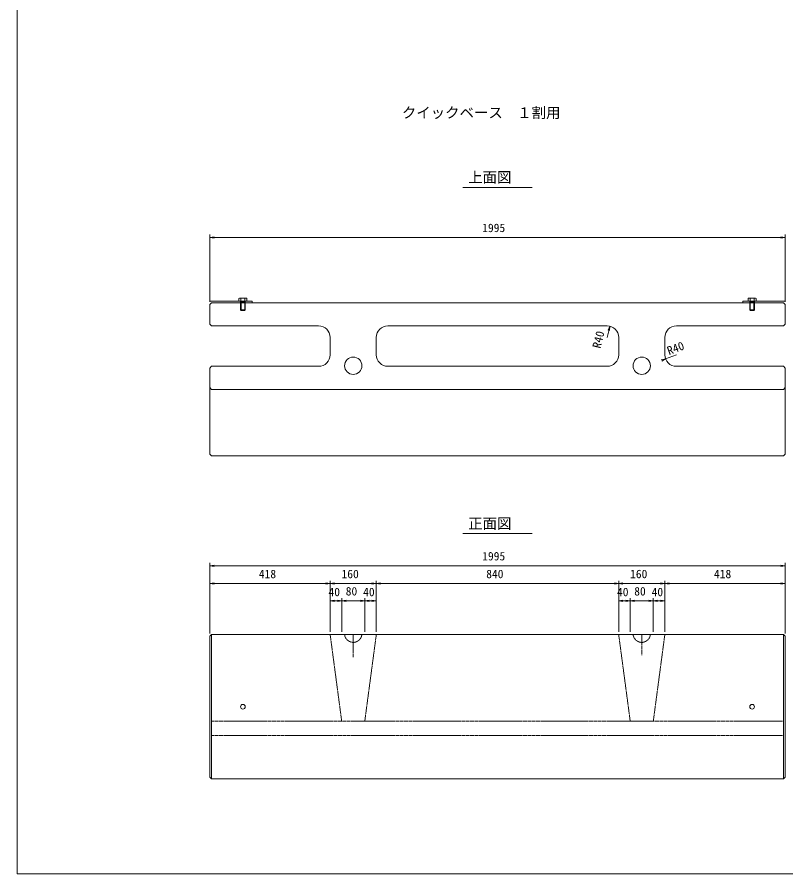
# Model space of a CAD drawing. Units: millimetres, scale not verified, with parts at other scales. Extents: x 28 to 42028, y -12 to 29688.
# Drawn here: x 28 to 13350, y -12 to 14838 of the extents above; entities that cross this region are included whole.
import ezdxf
from ezdxf.enums import TextEntityAlignment as Align

# ---------------------------------------------------------------- set-up
doc = ezdxf.new("R2010")
doc.units = ezdxf.units.MM
doc.header["$LTSCALE"] = 50
doc.linetypes.add('USER1', pattern=[0.375, 0.25, -0.125])
for name, color, linetype, lineweight in [('0_2', 7, 'Continuous', 9), ('D-STR-DIM（寸法）', 7, 'Continuous', 18), ('D-STR（構造物外形線）', 1, 'Continuous', 18), ('D-TTL(外枠）', 2, 'Continuous', 18)]:
    doc.layers.add(name, color=color, linetype=linetype, lineweight=lineweight)
doc.layers.add('D-TTL-TXT（文字）', color=7, linetype='Continuous')
doc.styles.add('ＭＳ ゴシック', font='')
doc.styles.get('ＭＳ ゴシック').set_extended_font_data('MS Gothic')

msp = doc.modelspace()

# ---------------------------------------------------------------- linework, layer by layer
at = {"layer": '0_2', "lineweight": 18}
for p, q in [((7752.68, 11885.96), (8952.68, 11885.96)), ((3365.18, 11018.54), (3375.18, 11018.54)), ((13340.18, 11018.54), (13330.18, 11018.54)), ((10300.57, 9480.14), (10298.17, 9470.44)), ((11265.7, 8914.99), (11256.35, 8911.44)), ((7752.68, 5885.96), (8952.68, 5885.96)), ((3365.18, 5327.95), (3375.18, 5327.95)), ((13340.18, 5327.95), (13330.18, 5327.95)), ((3365.18, 5019.69), (3375.18, 5019.69)), ((5452.68, 5019.69), (5442.68, 5019.69)), ((5452.68, 5019.69), (5462.68, 5019.69)), ((6252.68, 5019.69), (6242.68, 5019.69)), ((6252.68, 5019.69), (6262.68, 5019.69)), ((10452.68, 5019.69), (10442.68, 5019.69)), ((10452.68, 5019.69), (10462.68, 5019.69)), ((11252.68, 5019.69), (11242.68, 5019.69)), ((11252.68, 5019.69), (11262.68, 5019.69)), ((13340.18, 5019.69), (13330.18, 5019.69)), ((5452.68, 4719.84), (5462.68, 4719.84)), ((5652.68, 4719.84), (5642.68, 4719.84)), ((5652.68, 4719.84), (5662.68, 4719.84)), ((6052.68, 4719.84), (6042.68, 4719.84)), ((6052.68, 4719.84), (6062.68, 4719.84)), ((6252.68, 4719.84), (6242.68, 4719.84)), ((10452.68, 4719.84), (10462.68, 4719.84)), ((10652.68, 4719.84), (10642.68, 4719.84)), ((10652.68, 4719.84), (10662.68, 4719.84)), ((11052.68, 4719.84), (11042.68, 4719.84)), ((11052.68, 4719.84), (11062.68, 4719.84)), ((11252.68, 4719.84), (11242.68, 4719.84))]:
    msp.add_line(p, q, dxfattribs=at)
at = {"layer": '0_2'}
for p, q in [((3365.18, 11018.54), (3440.18, 11031.04)), ((3440.18, 11006.04), (3365.18, 11018.54)), ((13265.18, 11031.04), (13340.18, 11018.54)), ((13340.18, 11018.54), (13265.18, 11006.04)), ((10270.47, 9410.32), (10300.57, 9480.14)), ((10300.57, 9480.14), (10294.75, 9404.33)), ((11191.14, 8900.06), (11265.7, 8914.99)), ((11265.7, 8914.99), (11200.01, 8876.69)), ((3365.18, 5327.95), (3440.18, 5340.45)), ((3440.18, 5315.45), (3365.18, 5327.95)), ((13265.18, 5340.45), (13340.18, 5327.95)), ((13340.18, 5327.95), (13265.18, 5315.45)), ((3365.18, 5019.69), (3440.18, 5032.19)), ((3440.18, 5007.19), (3365.18, 5019.69)), ((5377.68, 5032.19), (5452.68, 5019.69)), ((5452.68, 5019.69), (5377.68, 5007.19)), ((5452.68, 5019.69), (5527.68, 5032.19)), ((5527.68, 5007.19), (5452.68, 5019.69)), ((6177.68, 5032.19), (6252.68, 5019.69)), ((6252.68, 5019.69), (6177.68, 5007.19)), ((6252.68, 5019.69), (6327.68, 5032.19)), ((6327.68, 5007.19), (6252.68, 5019.69)), ((10377.68, 5032.19), (10452.68, 5019.69)), ((10452.68, 5019.69), (10377.68, 5007.19)), ((10452.68, 5019.69), (10527.68, 5032.19)), ((10527.68, 5007.19), (10452.68, 5019.69)), ((11177.68, 5032.19), (11252.68, 5019.69)), ((11252.68, 5019.69), (11177.68, 5007.19)), ((11252.68, 5019.69), (11327.68, 5032.19)), ((11327.68, 5007.19), (11252.68, 5019.69)), ((13265.18, 5032.19), (13340.18, 5019.69)), ((13340.18, 5019.69), (13265.18, 5007.19)), ((5452.68, 4719.84), (5527.68, 4732.34)), ((5527.68, 4707.34), (5452.68, 4719.84)), ((5577.68, 4732.34), (5652.68, 4719.84)), ((5652.68, 4719.84), (5577.68, 4707.34)), ((5652.68, 4719.84), (5727.68, 4732.34)), ((5727.68, 4707.34), (5652.68, 4719.84)), ((5977.68, 4732.34), (6052.68, 4719.84)), ((6052.68, 4719.84), (5977.68, 4707.34)), ((6052.68, 4719.84), (6127.68, 4732.34)), ((6127.68, 4707.34), (6052.68, 4719.84)), ((6177.68, 4732.34), (6252.68, 4719.84)), ((6252.68, 4719.84), (6177.68, 4707.34)), ((10452.68, 4719.84), (10527.68, 4732.34)), ((10527.68, 4707.34), (10452.68, 4719.84)), ((10577.68, 4732.34), (10652.68, 4719.84)), ((10652.68, 4719.84), (10577.68, 4707.34)), ((10652.68, 4719.84), (10727.68, 4732.34)), ((10727.68, 4707.34), (10652.68, 4719.84)), ((10977.68, 4732.34), (11052.68, 4719.84)), ((11052.68, 4719.84), (10977.68, 4707.34)), ((11052.68, 4719.84), (11127.68, 4732.34)), ((11127.68, 4707.34), (11052.68, 4719.84)), ((11177.68, 4732.34), (11252.68, 4719.84)), ((11252.68, 4719.84), (11177.68, 4707.34))]:
    msp.add_line(p, q, dxfattribs=at)
at = {"layer": 'D-STR-DIM（寸法）'}
for p, q in [((3365.18, 9905.96), (3365.18, 11068.54)), ((3375.18, 11018.54), (13330.18, 11018.54)), ((13340.18, 9905.96), (13340.18, 11068.54)), ((10252.68, 9285.96), (10298.17, 9470.44)), ((11256.35, 8911.44), (11247, 8907.89)), ((11452.68, 8985.96), (11265.7, 8914.99)), ((3365.18, 4155.96), (3365.18, 5377.95)), ((13340.18, 4155.96), (13340.18, 5377.95)), ((3375.18, 5327.95), (13330.18, 5327.95)), ((3365.18, 4155.96), (3365.18, 5069.69)), ((5452.68, 4185.96), (5452.68, 5069.69)), ((5452.68, 4185.96), (5452.68, 5069.69)), ((6252.68, 4185.96), (6252.68, 5069.69)), ((6252.68, 4185.96), (6252.68, 5069.69)), ((10452.68, 4185.96), (10452.68, 5069.69)), ((10452.68, 4185.96), (10452.68, 5069.69)), ((11252.68, 4185.96), (11252.68, 5069.69)), ((11252.68, 4185.96), (11252.68, 5069.69)), ((13340.18, 4155.96), (13340.18, 5069.69)), ((3375.18, 5019.69), (5442.68, 5019.69)), ((6242.68, 5019.69), (5462.68, 5019.69)), ((6262.68, 5019.69), (10442.68, 5019.69)), ((10462.68, 5019.69), (11242.68, 5019.69)), ((13330.18, 5019.69), (11262.68, 5019.69)), ((5452.68, 4185.96), (5452.68, 4769.84)), ((5652.68, 4185.96), (5652.68, 4769.84)), ((5652.68, 4185.96), (5652.68, 4769.84)), ((6052.68, 4185.96), (6052.68, 4769.84)), ((6052.68, 4185.96), (6052.68, 4769.84)), ((6252.68, 4185.96), (6252.68, 4769.84)), ((10452.68, 4185.96), (10452.68, 4769.84)), ((10652.68, 4185.96), (10652.68, 4769.84)), ((10652.68, 4185.96), (10652.68, 4769.84)), ((11052.68, 4185.96), (11052.68, 4769.84)), ((11052.68, 4185.96), (11052.68, 4769.84)), ((11252.68, 4185.96), (11252.68, 4769.84)), ((5462.68, 4719.84), (5642.68, 4719.84)), ((6042.68, 4719.84), (5662.68, 4719.84)), ((6242.68, 4719.84), (6062.68, 4719.84)), ((10462.68, 4719.84), (10642.68, 4719.84)), ((10662.68, 4719.84), (11042.68, 4719.84)), ((11242.68, 4719.84), (11062.68, 4719.84))]:
    msp.add_line(p, q, dxfattribs=at)
at = {"layer": 'D-STR（構造物外形線）'}
for p, q in [((3870.9, 9960.6), (3880.18, 9965.96)), ((3870.9, 9960.6), (3870.9, 9915.96)), ((3880.18, 9965.96), (4000.18, 9965.96)), ((3905.54, 9960.6), (3905.54, 9915.96)), ((3974.82, 9960.6), (3974.82, 9915.96)), ((4000.18, 9965.96), (4009.46, 9960.6)), ((4009.46, 9960.6), (4009.46, 9915.96)), ((12705.18, 9965.96), (12695.9, 9960.6)), ((12695.9, 9960.6), (12695.9, 9915.96)), ((12825.18, 9965.96), (12705.18, 9965.96)), ((12730.54, 9960.6), (12730.54, 9915.96)), ((12799.82, 9960.6), (12799.82, 9915.96)), ((12834.46, 9960.6), (12825.18, 9965.96)), ((12834.46, 9960.6), (12834.46, 9915.96)), ((3365.18, 9915.96), (4102.68, 9915.96)), ((3365.18, 9855.96), (3395.18, 9885.96)), ((3365.18, 9515.96), (3365.18, 9855.96)), ((3395.18, 9885.96), (13310.18, 9885.96)), ((3870.9, 9915.96), (4009.46, 9915.96)), ((3900.18, 9915.96), (3900.18, 9765.96)), ((3900.18, 9915.96), (3908.18, 9899.96)), ((3900.18, 9899.96), (3980.18, 9899.96)), ((3908.18, 9899.96), (3908.18, 9757.96)), ((3980.18, 9915.96), (3972.18, 9899.96)), ((3972.18, 9899.96), (3972.18, 9757.96)), ((3980.18, 9915.96), (3980.18, 9765.96)), ((4102.68, 9915.96), (4102.68, 9885.96)), ((12602.68, 9915.96), (12602.68, 9885.96)), ((13340.18, 9915.96), (12602.68, 9915.96)), ((12834.46, 9915.96), (12695.9, 9915.96)), ((12725.18, 9915.96), (12725.18, 9765.96)), ((12725.18, 9915.96), (12733.18, 9899.96)), ((12805.18, 9899.96), (12725.18, 9899.96)), ((12733.18, 9899.96), (12733.18, 9757.96)), ((12805.18, 9915.96), (12797.18, 9899.96)), ((12797.18, 9899.96), (12797.18, 9757.96)), ((12805.18, 9915.96), (12805.18, 9765.96)), ((13340.18, 9855.96), (13310.18, 9885.96)), ((13340.18, 9515.96), (13340.18, 9855.96)), ((3900.18, 9765.96), (3980.18, 9765.96)), ((3900.18, 9765.96), (3910.18, 9755.96)), ((3910.18, 9755.96), (3970.18, 9755.96)), ((3980.18, 9765.96), (3970.18, 9755.96)), ((12805.18, 9765.96), (12725.18, 9765.96)), ((12725.18, 9765.96), (12735.18, 9755.96)), ((12795.18, 9755.96), (12735.18, 9755.96)), ((12805.18, 9765.96), (12795.18, 9755.96)), ((3395.18, 9485.96), (3365.18, 9515.96)), ((13310.18, 9485.96), (13340.18, 9515.96)), ((3395.18, 9485.96), (5252.68, 9485.96)), ((10252.68, 9485.96), (6452.68, 9485.96)), ((13310.18, 9485.96), (11452.68, 9485.96)), ((5452.68, 9285.96), (5452.68, 8985.96)), ((6252.68, 9285.96), (6252.68, 8985.96)), ((10452.68, 9285.96), (10452.68, 8985.96)), ((11252.68, 9285.96), (11252.68, 8985.96)), ((3395.18, 8785.96), (3365.18, 8755.96)), ((3395.18, 8785.96), (5252.68, 8785.96)), ((10252.68, 8785.96), (6452.68, 8785.96)), ((13310.18, 8785.96), (11452.68, 8785.96)), ((13310.18, 8785.96), (13340.18, 8755.96)), ((3365.18, 7265.96), (3365.18, 8755.96)), ((13340.18, 7265.96), (13340.18, 8755.96)), ((3395.18, 8385.96), (3365.18, 8415.96)), ((3395.18, 8385.96), (13310.18, 8385.96)), ((13310.18, 8385.96), (13340.18, 8415.96)), ((3395.18, 7235.96), (3365.18, 7265.96)), ((3395.18, 7235.96), (13310.18, 7235.96)), ((13310.18, 7235.96), (13340.18, 7265.96)), ((3395.18, 4135.96), (3365.18, 4105.96)), ((3365.18, 4105.96), (3365.18, 1665.96)), ((3395.18, 4135.96), (13310.18, 4135.96)), ((3395.18, 4135.96), (3395.18, 1635.96)), ((13310.18, 4135.96), (13340.18, 4105.96)), ((13310.18, 4135.96), (13310.18, 1635.96)), ((13340.18, 4105.96), (13340.18, 1665.96)), ((3395.18, 1635.96), (3365.18, 1665.96)), ((3395.18, 1635.96), (13310.18, 1635.96)), ((13310.18, 1635.96), (13340.18, 1665.96))]:
    msp.add_line(p, q, dxfattribs=at)
at = {"layer": 'D-STR（構造物外形線）', "linetype": 'USER1'}
for p, q in [((5452.68, 4135.96), (5652.68, 2635.96)), ((5852.68, 3741.86), (5852.68, 4135.96)), ((6252.68, 4135.96), (6052.68, 2635.96)), ((10452.68, 4135.96), (10652.68, 2635.96)), ((10852.68, 3781.04), (10852.68, 4135.96)), ((11252.68, 4135.96), (11052.68, 2635.96)), ((3395.18, 2635.96), (13310.18, 2635.96)), ((3395.18, 2385.96), (13310.18, 2385.96))]:
    msp.add_line(p, q, dxfattribs=at)
at = {"layer": 'D-STR（構造物外形線）'}
for centre, radius in [((5852.68, 8795.82), 150), ((10852.68, 8795.82), 150), ((3940.18, 2885.96), 40), ((12765.18, 2885.96), 40)]:
    msp.add_circle(centre, radius, dxfattribs=at)
for centre, radius, start, end in [((3888.22, 9935.29), 30.67, 55.61575, 124.38425), ((3940.18, 9851.32), 114.64, 72.41205, 107.58795), ((3992.14, 9935.29), 30.67, 55.61575, 124.38425), ((12713.22, 9935.29), 30.67, 55.61575, 124.38425), ((12765.18, 9851.32), 114.64, 72.41205, 107.58795), ((12817.14, 9935.29), 30.67, 55.61575, 124.38425), ((5252.68, 9285.96), 200, 0, 90), ((6452.68, 9285.96), 200, 90, 180), ((10252.68, 9285.96), 200, 0, 90), ((11452.68, 9285.96), 200, 90, 180), ((5252.68, 8985.96), 200, 270, 0), ((6452.68, 8985.96), 200, 180, 270), ((10252.68, 8985.96), 200, 270, 0), ((11452.68, 8985.96), 200, 180, 270)]:
    msp.add_arc(centre, radius, start, end, dxfattribs=at)
at = {"layer": 'D-STR（構造物外形線）', "linetype": 'USER1'}
for centre in [(5852.68, 4150.96), (10852.68, 4150.96)]:
    msp.add_arc(centre, 150, 185.73917, 354.26083, dxfattribs=at)
at = {"layer": 'D-TTL(外枠）'}
for p, q in [((27.98, -11.54), (27.98, 29688.46)), ((42027.98, -11.54), (27.98, -11.54))]:
    msp.add_line(p, q, dxfattribs=at)

# ---------------------------------------------------------------- texts
at = {"layer": 'D-STR-DIM（寸法）', "style": 'ＭＳ ゴシック'}
for s, p in [('1995', (8087.71, 11068.54)), ('1995', (8087.71, 5377.95)), ('418', (4216.55, 5069.69)), ('160', (5650.14, 5069.69)), ('840', (8157.25, 5069.69)), ('160', (10650.14, 5069.69)), ('418', (12104.05, 5069.69)), ('40', (5423.75, 4757.34)), ('80', (5722.22, 4769.84)), ('40', (6023.75, 4757.34)), ('40', (10423.75, 4757.34)), ('80', (10722.22, 4769.84)), ('40', (11023.75, 4757.34))]:
    msp.add_text(s, height=146.6, dxfattribs=at).set_placement(p, align=Align.BOTTOM_LEFT)
for rotation, p in [(76.147, (10179.21, 9076.2)), (20.784, (11340.7, 8938.33))]:
    msp.add_text('R40', height=146.6, rotation=rotation, dxfattribs=at).set_placement(p, align=Align.BOTTOM_LEFT)
at = {"layer": 'D-TTL-TXT（文字）', "style": 'ＭＳ ゴシック'}
for s, p in [('クイックベース\u3000１割用', (6694.89, 13035.21)), ('上面図', (7844.9, 11915.87)), ('正面図', (7844.9, 5915.87))]:
    msp.add_text(s, height=183.3, dxfattribs=at).set_placement(p, align=Align.BOTTOM_LEFT)

doc.saveas('drawing.dxf')
